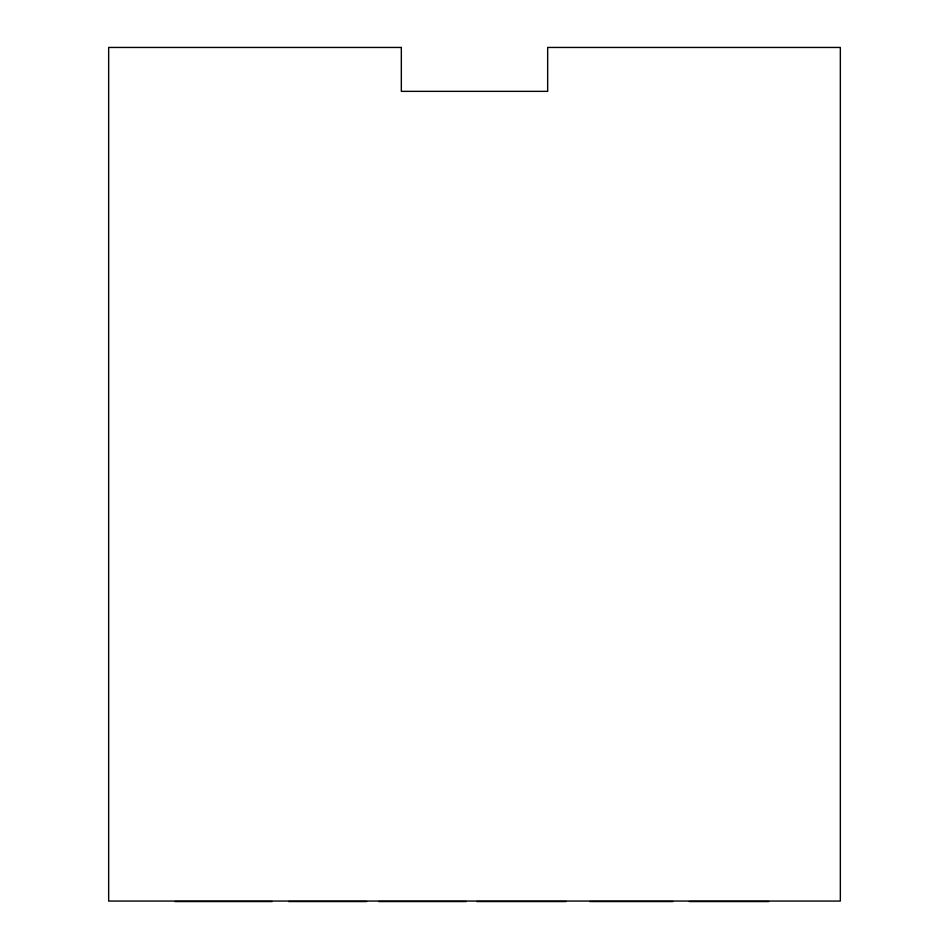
<?xml version="1.0" encoding="UTF-8"?>
<svg xmlns="http://www.w3.org/2000/svg" width="949" height="949" viewBox="0 0 949 949"><rect width="100%" height="100%" fill="white"/><g stroke="black" fill="none" stroke-linecap="round" stroke-linejoin="round"><path stroke-width="1.42" d="M174.889 901.55L272.126 901.55M288.698 901.55L366.634 901.55M378.651 901.55L466.303 901.55M476.766 901.55L566.102 901.55M589.78 901.55L672.936 901.55M689.33 901.55L768.631 901.55M401.332 47.45L108.66 47.45L108.66 901.064L840.34 901.064L840.34 47.45L547.668 47.45L547.668 91.353L401.332 91.353L401.332 47.45"/></g></svg>
